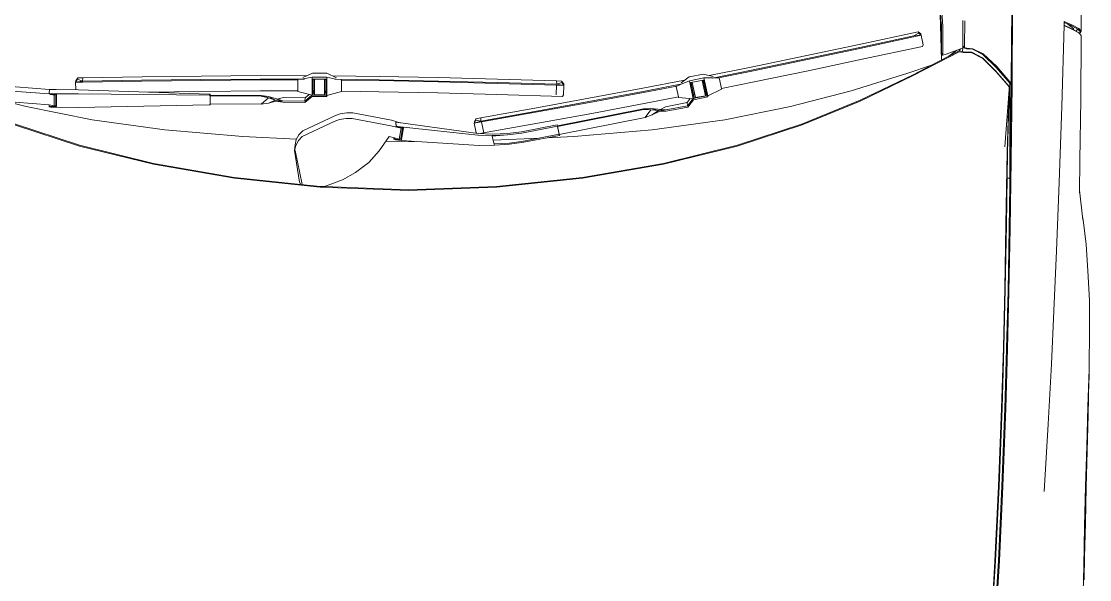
# Model space of a CAD drawing. Header units: millimetres. Extents: x -5354 to 175654, y 1543 to 8261111.
# Drawn here: x 17742 to 19200, y 9871 to 10633 of the extents above; entities that cross this region are included whole.
import ezdxf

# ---------------------------------------------------------------- set-up
doc = ezdxf.new("R2010")
doc.units = ezdxf.units.MM
doc.layers.add('Moveis', color=250, linetype='Continuous', lineweight=13)

msp = doc.modelspace()

# ---------------------------------------------------------------- linework, layer by layer
at = {"layer": 'Moveis', "extrusion": (2.24964e-32, 1.22465e-16, -1)}
for p, q in [((19188.6, 10622.6), (19189.3, 10964.1)), ((18999.9, 10625.9), (18996.7, 10671.1)), ((18997.7, 10580), (18995.6, 10658.1)), ((18995.6, 10658.1), (18997.6, 10629.6)), ((19094.2, 10545.9), (19095, 10656.1)), ((19094, 10651.1), (19093, 10552)), ((18997.7, 10629.6), (18997.6, 10629.6)), ((18997.7, 10593.3), (18997.7, 10629.6)), ((19027.2, 10633.9), (19027.2, 10599.6)), ((19029.5, 10599.2), (19029.6, 10633.6)), ((19162, 10516.9), (19165.3, 10627.7)), ((19165.3, 10627.7), (19165.4, 10631.4)), ((19165.3, 10627.7), (19175.8, 10622.7)), ((19165.3, 10627.2), (19176.8, 10621.7)), ((19165.4, 10631.4), (19165.5, 10632.9)), ((19165.4, 10631.4), (19175.8, 10626.8)), ((19165.5, 10632.8), (19176.7, 10627.8)), ((19170.4, 10629.2), (19178.7, 10622.6)), ((19175.8, 10626.8), (19184.1, 10622.1)), ((19176.7, 10627.8), (19185.1, 10623.1)), ((18885.4, 10601.5), (18965.9, 10618.7)), ((18960.2, 10613.1), (18886.5, 10597.3)), ((18970.1, 10613.9), (18886.7, 10596)), ((18966.4, 10617), (18960.2, 10613.1)), ((18970.1, 10613.9), (18960.2, 10613.1)), ((18965.9, 10618.7), (18969.6, 10615.7)), ((18966.4, 10617), (18965.9, 10618.7)), ((18970.1, 10613.9), (18966.4, 10617)), ((18969.6, 10615.7), (18970.1, 10613.9)), ((18972.8, 10600.9), (18970.1, 10613.9)), ((18999.9, 10589.8), (18999.9, 10625.9)), ((19175.8, 10622.7), (19184.1, 10618.1)), ((19176.8, 10621.7), (19185.1, 10617.1)), ((19178.7, 10622.6), (19177.6, 10621.7)), ((19180.7, 10620), (19182.3, 10620.3)), ((19182.3, 10620.3), (19183.5, 10622.4)), ((19184.1, 10622.1), (19187.6, 10618.5)), ((19185.1, 10617.1), (19184.1, 10618.1)), ((19185.1, 10623.1), (19188.6, 10619.6)), ((19185.1, 10617.1), (19188.7, 10613.5)), ((19186.9, 10617.2), (19185.3, 10616.9)), ((19186.3, 10616.3), (19185.9, 10616.2)), ((19187.6, 10618.5), (19186.3, 10616.3)), ((19186.3, 10616.3), (19187.3, 10617.3)), ((19188.6, 10619.6), (19187.3, 10617.3)), ((19188.6, 10619.6), (19188.6, 10622.6)), ((19188.7, 10613.5), (19188.7, 10610.5)), ((18885.4, 10601.5), (18811.7, 10585.9)), ((18886.5, 10597.3), (18812.7, 10581.7)), ((18972.2, 10598.8), (18889.7, 10581.2)), ((18972.2, 10598.8), (18972.8, 10600.9)), ((19029.6, 10596.4), (19027.2, 10599.7)), ((19027.2, 10599.6), (19027.2, 10596.7)), ((19029.6, 10596.4), (19029.5, 10599.2)), ((19188.7, 10610.5), (19188.1, 10526.4)), ((18811.7, 10585.9), (18738, 10570.6)), ((18886.7, 10596), (18812.9, 10580.4)), ((18959.2, 10558.8), (19021.9, 10591.4)), ((19007.8, 10585.2), (18984.4, 10573.1)), ((18997.8, 10589.4), (18997.7, 10593.3)), ((18997.8, 10589.4), (18997.8, 10580)), ((18999.9, 10586.9), (18997.8, 10589.4)), ((18999.9, 10586.9), (18999.9, 10589.8)), ((19002.8, 10587.9), (18999.9, 10586.9)), ((19024.3, 10595.6), (19002.8, 10587.9)), ((19019, 10593.7), (19007.8, 10585.2)), ((19021.9, 10592.6), (19007.8, 10585.2)), ((19024, 10595.5), (19021.9, 10592.6)), ((19021.9, 10592.6), (19026.6, 10591.7)), ((19021.9, 10591.4), (19027.9, 10590.4)), ((19027.2, 10596.7), (19024.3, 10595.6)), ((19026.6, 10591.7), (19026.9, 10596.6)), ((19026.6, 10591.7), (19027.8, 10591.5)), ((19027.8, 10591.5), (19039.3, 10591)), ((19027.9, 10590.4), (19039.4, 10589.8)), ((19032.5, 10596.1), (19029.6, 10596.4)), ((19029.6, 10596.4), (19032.2, 10595.6)), ((19040.2, 10594.9), (19032.2, 10595.6)), ((19040.6, 10595.6), (19032.5, 10596.1)), ((19039.3, 10591), (19053.8, 10583.3)), ((19039.4, 10589.8), (19054.3, 10582.1)), ((19054.4, 10587.7), (19040.2, 10594.9)), ((19055, 10588.7), (19040.6, 10595.6)), ((19053.8, 10583.3), (19071.8, 10565.4)), ((19072.5, 10570.1), (19054.4, 10587.7)), ((19073.2, 10571.3), (19055, 10588.7)), ((18738, 10570.6), (18680.7, 10559.1)), ((18812.7, 10581.7), (18738.8, 10566.4)), ((18812.9, 10580.4), (18739.1, 10565.1)), ((18889.7, 10581.2), (18816, 10565.5)), ((18952.2, 10562.3), (18984.4, 10573.1)), ((18984.4, 10573.1), (18959.3, 10560.1)), ((19054.3, 10582.1), (19072.4, 10564.1)), ((19072.5, 10570.1), (19091, 10548.4)), ((19091.1, 10550.4), (19073.2, 10571.3)), ((17819.2, 10553.8), (17816.3, 10550)), ((17816.8, 10551.9), (17819.6, 10555.8)), ((17819.6, 10555.8), (17819.2, 10553.8)), ((17825.6, 10551.3), (17819.2, 10553.8)), ((17819.6, 10555.8), (17826.5, 10555.9)), ((17826.5, 10555.9), (17825.6, 10551.3)), ((17826.5, 10555.9), (17825.6, 10551.3)), ((17907.2, 10557.1), (17826.5, 10555.9)), ((17987.1, 10553.6), (17906.3, 10552.6)), ((17987.9, 10558.2), (17907.2, 10557.1)), ((18068.2, 10554.2), (17987.1, 10553.6)), ((18068.7, 10558.8), (17987.9, 10558.2)), ((18128.7, 10554.1), (18068.2, 10554.2)), ((18131.8, 10558.7), (18068.7, 10558.8)), ((18126.4, 10556.2), (18139.5, 10562.2)), ((18139.2, 10556.9), (18126.9, 10554.5)), ((18159.1, 10556.8), (18139.2, 10556.9)), ((18139.2, 10556.9), (18139.2, 10532)), ((18139.5, 10562.2), (18159.4, 10562.1)), ((18158.1, 10554), (18140.2, 10554.1)), ((18140.2, 10532), (18140.2, 10554.1)), ((18142.2, 10532.7), (18142.2, 10554.1)), ((18156.2, 10554), (18156.2, 10532.6)), ((18158.2, 10531.9), (18158.1, 10554)), ((18159.2, 10531.9), (18159.1, 10556.8)), ((18171.7, 10554.2), (18159.1, 10556.8)), ((18159.4, 10562.1), (18172.4, 10555.9)), ((18230.4, 10557.7), (18167.1, 10558.5)), ((18230.5, 10553.2), (18169.9, 10553.9)), ((18311.3, 10556.1), (18230.4, 10557.7)), ((18392, 10554), (18311.3, 10556.1)), ((18472.6, 10551.7), (18392, 10554)), ((18642.8, 10549.2), (18653.6, 10557.1)), ((18653.6, 10557.1), (18673.1, 10560.9)), ((18673.8, 10555.7), (18654.2, 10551.8)), ((18673.1, 10560.9), (18686.2, 10557.8)), ((18678.9, 10531.3), (18673.8, 10555.7)), ((18685.5, 10555.7), (18673.8, 10555.7)), ((18738.8, 10566.4), (18685.3, 10555.6)), ((18694.6, 10555.8), (18686.6, 10555.7)), ((18693.2, 10556.1), (18694.6, 10555.8)), ((18739.1, 10565.1), (18693.8, 10556)), ((18694.6, 10555.8), (18697.6, 10541.3)), ((18816, 10565.5), (18742.2, 10550.2)), ((18874.5, 10538.2), (18952, 10562.2)), ((18886.8, 10524.2), (18959.2, 10558.8)), ((18959.3, 10560.1), (18887, 10525.5)), ((18952, 10562.2), (18952.2, 10562.3)), ((19071.8, 10565.4), (19090.2, 10544.2)), ((19072.4, 10564.1), (19088.4, 10545.7)), ((17683, 10541), (17780.4, 10533.9)), ((17686.1, 10547), (17780.7, 10539.9)), ((17780.4, 10535), (17780.6, 10539.9)), ((17780.6, 10539.9), (17820.5, 10539.6)), ((17780.7, 10539.9), (17789.7, 10539.9)), ((17789.7, 10539.9), (17789.7, 10539.8)), ((17816.3, 10550), (17816.8, 10551.9)), ((17825.6, 10551.3), (17816.3, 10550)), ((17816.3, 10550), (17826.3, 10550.1)), ((17816.3, 10550), (17816.8, 10539.6)), ((17820.5, 10539.6), (17998.8, 10533.5)), ((17906.3, 10552.6), (17825.6, 10551.3)), ((17825.6, 10551.3), (17826.3, 10550.1)), ((17825.6, 10551.3), (17825.6, 10551.3)), ((17907, 10551.4), (17826.3, 10550.1)), ((17987.7, 10552.4), (17907, 10551.4)), ((18068.5, 10553), (17987.7, 10552.4)), ((18119.5, 10553), (18068.5, 10553)), ((18120.3, 10553.3), (18119.5, 10553.1)), ((18119.5, 10553.1), (18119.7, 10553.2)), ((18119.5, 10553), (18119.5, 10553.1)), ((18119.6, 10537.9), (18119.5, 10553)), ((18142.2, 10552.9), (18140.2, 10552.9)), ((18140.5, 10553.1), (18140.5, 10537.3)), ((18158.1, 10552.8), (18156.2, 10552.9)), ((18156.4, 10536.4), (18156.4, 10553.3)), ((18179.3, 10552.7), (18178.5, 10552.9)), ((18179.2, 10552.8), (18179.3, 10552.7)), ((18179.3, 10552.6), (18179.3, 10552.7)), ((18230.4, 10552), (18179.3, 10552.6)), ((18179.4, 10537.5), (18179.3, 10552.6)), ((18311.2, 10550.4), (18230.4, 10552)), ((18311.5, 10551.5), (18230.5, 10553.2)), ((18392, 10548.3), (18311.2, 10550.4)), ((18392.3, 10549.4), (18311.5, 10551.5)), ((18472.6, 10545.9), (18392, 10548.3)), ((18473, 10547.1), (18392.3, 10549.4)), ((18472.1, 10532.8), (18472.6, 10545.9)), ((18472.6, 10551.7), (18479.6, 10551.5)), ((18473, 10547.1), (18472.6, 10551.7)), ((18472.6, 10545.9), (18473, 10547.1)), ((18472.6, 10545.9), (18473, 10547.1)), ((18472.6, 10545.9), (18482.6, 10545.6)), ((18479.8, 10549.5), (18473, 10547.1)), ((18482.6, 10545.6), (18473, 10547.1)), ((18473, 10547.1), (18473, 10547.1)), ((18479.6, 10551.5), (18482.4, 10547.6)), ((18479.8, 10549.5), (18479.6, 10551.5)), ((18482.6, 10545.6), (18479.8, 10549.5)), ((18482, 10532.5), (18482.6, 10545.6)), ((18482.4, 10547.6), (18482.6, 10545.6)), ((18590.6, 10541.6), (18516.9, 10527.9)), ((18647.3, 10552.5), (18590.6, 10541.6)), ((18644.1, 10547.5), (18590.7, 10537.2)), ((18636.6, 10544.7), (18591.4, 10536)), ((18642.9, 10547.1), (18635.9, 10544.2)), ((18635.9, 10544.2), (18637.1, 10545.1)), ((18635.9, 10544.2), (18639, 10529.7)), ((18654.2, 10551.8), (18643.9, 10547.5)), ((18654.2, 10551.8), (18659.3, 10527.4)), ((18673.4, 10552.8), (18655.8, 10549.3)), ((18655.8, 10549.3), (18660.3, 10527.6)), ((18658, 10548.8), (18656.4, 10548.5)), ((18656.4, 10548.8), (18659.7, 10532.9)), ((18662.2, 10528.8), (18657.8, 10549.7)), ((18671.5, 10552.4), (18675.9, 10531.5)), ((18675.4, 10535.2), (18671.9, 10552.1)), ((18673.5, 10551.9), (18672, 10551.6)), ((18677.9, 10531.1), (18673.4, 10552.8)), ((18697.8, 10540.4), (18678.9, 10531.3)), ((18742.2, 10550.2), (18697.6, 10541.3)), ((18697.6, 10541.3), (18697.8, 10540.4)), ((19084.5, 10461.5), (19090.1, 10540)), ((19090.1, 10540), (19087.4, 10454.9)), ((19090.1, 10539.3), (19088, 10452.9)), ((19088.4, 10545.7), (19090.3, 10543.6)), ((19090.3, 10543.6), (19090.1, 10540)), ((19090.1, 10540), (19090.1, 10539.3)), ((19090.3, 10543.6), (19090.2, 10544.2)), ((19091, 10419), (19091, 10548.4)), ((19092.8, 10546.3), (19091, 10548.4)), ((19093, 10548.2), (19091.1, 10550.4)), ((19091.7, 10444.3), (19092.8, 10546.3)), ((19093, 10548.2), (19092.8, 10546.3)), ((19093, 10552), (19093, 10548.2)), ((19093.1, 10443.8), (19094.2, 10545.9)), ((17780.4, 10519.1), (17686, 10526.1)), ((17782.3, 10534.2), (17780.4, 10535)), ((17780.4, 10535), (17780.4, 10534)), ((17782.3, 10533.3), (17780.4, 10534)), ((17780.4, 10533.9), (17781.3, 10533.7)), ((17820.2, 10533.9), (17782.3, 10534.2)), ((17782.3, 10533.3), (17782.3, 10534.2)), ((17790.3, 10533.2), (17782.3, 10533.3)), ((17783.1, 10533.3), (17787.3, 10532.3)), ((17787.3, 10532.3), (17789.4, 10533.1)), ((17787.3, 10517.6), (17787.3, 10532.3)), ((17789.4, 10533.1), (17789.4, 10533.2)), ((17789.4, 10533.1), (17789.4, 10518.3)), ((17789.4, 10518.3), (17789.7, 10525.1)), ((17789.7, 10533.2), (17789.7, 10525.1)), ((17790.3, 10516.6), (17790.3, 10533.2)), ((17998.8, 10532), (17820.2, 10533.9)), ((17988.2, 10537.4), (17914.4, 10536.4)), ((18068.8, 10538), (17988.2, 10537.4)), ((17998.8, 10533.5), (17999.8, 10533.5)), ((17999.8, 10532), (17998.8, 10532)), ((17999.8, 10533.5), (17999.8, 10532.2)), ((17999.8, 10532), (17999.8, 10533.5)), ((18069.6, 10531.8), (17999.8, 10532.2)), ((17999.8, 10531.5), (17999.8, 10532.2)), ((17999.8, 10531.5), (17999.8, 10532)), ((17999.8, 10531.5), (18069.6, 10531)), ((17999.8, 10520.4), (17999.8, 10531.5)), ((18119.6, 10537.9), (18068.8, 10538)), ((18079.5, 10530.3), (18069.6, 10531.8)), ((18079.5, 10528.7), (18069.6, 10531.8)), ((18079.5, 10528.7), (18069.6, 10531)), ((18079.5, 10528.7), (18069.6, 10520)), ((18089.4, 10527.5), (18079.5, 10530.3)), ((18089.4, 10525.6), (18079.5, 10530.3)), ((18089.4, 10525.6), (18079.5, 10528.7)), ((18089.4, 10525.6), (18079.6, 10521.4)), ((18099.4, 10522.5), (18089.4, 10527.5)), ((18099.4, 10524.3), (18089.4, 10527.5)), ((18099.4, 10522.5), (18089.4, 10525.6)), ((18092.1, 10526.7), (18099.6, 10528.9)), ((18129.3, 10524.1), (18099.4, 10524.3)), ((18099.6, 10528.9), (18129.5, 10528.7)), ((18119.6, 10537.4), (18119.6, 10537.9)), ((18139.2, 10532), (18119.6, 10537.4)), ((18138.9, 10532.1), (18129.3, 10524.1)), ((18129.3, 10522.3), (18139.2, 10530.5)), ((18129.3, 10524.1), (18129.5, 10528.7)), ((18129.5, 10528.7), (18134.9, 10533.2)), ((18140.2, 10532), (18139.2, 10532)), ((18139.2, 10530.5), (18159.2, 10530.4)), ((18142.2, 10537.9), (18140.2, 10537.9)), ((18140.5, 10537.3), (18140.2, 10537.3)), ((18142.2, 10536.9), (18140.2, 10536.9)), ((18142.2, 10535), (18140.2, 10535.1)), ((18140.2, 10532.4), (18140.4, 10535.1)), ((18140.2, 10532.4), (18158.2, 10532.3)), ((18140.4, 10535.1), (18140.5, 10537.3)), ((18156.2, 10532.6), (18142.2, 10532.7)), ((18158.1, 10537.8), (18156.2, 10537.8)), ((18158.1, 10536.8), (18156.2, 10536.8)), ((18156.2, 10536.4), (18156.4, 10536.4)), ((18156.4, 10536.4), (18156.2, 10532.6)), ((18158.2, 10534.9), (18156.2, 10535)), ((18159.2, 10531.9), (18158.2, 10531.9)), ((18179.4, 10537), (18159.2, 10531.9)), ((18159.2, 10530.4), (18159.3, 10531.9)), ((18159.2, 10530.4), (18159.2, 10531.9)), ((18230.1, 10536.9), (18179.4, 10537.5)), ((18179.4, 10537.5), (18179.4, 10537)), ((18310.8, 10535.3), (18230.1, 10536.9)), ((18391.4, 10533.2), (18310.8, 10535.3)), ((18391.4, 10533.2), (18480.9, 10530.6)), ((18516.9, 10527.9), (18443.2, 10514.5)), ((18480.9, 10530.6), (18482, 10532.5)), ((18590.7, 10537.2), (18516.7, 10523.5)), ((18591.4, 10536), (18517.6, 10522.3)), ((18639, 10529.7), (18594.5, 10521.2)), ((18639.2, 10528.9), (18639, 10529.7)), ((18659.3, 10527.4), (18639.2, 10528.9)), ((18650.7, 10522.3), (18655.1, 10527.7)), ((18659, 10527.5), (18651.2, 10517.8)), ((18651.6, 10516), (18659.7, 10526)), ((18660.3, 10527.6), (18659.3, 10527.4)), ((18661.1, 10534), (18659.5, 10533.7)), ((18661.3, 10532.9), (18659.7, 10532.5)), ((18659.7, 10532.5), (18659.7, 10532.9)), ((18660, 10530.7), (18659.7, 10532.5)), ((18659.7, 10526), (18679.2, 10529.9)), ((18661.7, 10531), (18660, 10530.7)), ((18660.3, 10528), (18660, 10530.7)), ((18660.3, 10528), (18677.8, 10531.5)), ((18660.3, 10527.6), (18660.3, 10528)), ((18675.9, 10531.5), (18662.2, 10528.8)), ((18676.7, 10537.1), (18675.1, 10536.8)), ((18676.9, 10535.9), (18675.3, 10535.6)), ((18675.4, 10535.2), (18675.9, 10531.5)), ((18677.3, 10534.1), (18675.6, 10533.8)), ((18678.9, 10531.3), (18677.9, 10531.1)), ((18679.2, 10529.9), (18678.9, 10531.3)), ((18679.2, 10529.9), (18679.1, 10531.4)), ((18792.1, 10516.6), (18874.5, 10538.2)), ((18807.9, 10491.8), (18886.8, 10524.2)), ((18887, 10525.5), (18808.1, 10493.1)), ((19188.1, 10526.4), (19186.5, 10443.6)), ((17723.4, 10523.3), (17749, 10516.6)), ((17749, 10516.6), (17838.9, 10498.6)), ((17780.5, 10519.1), (17780.4, 10517.4)), ((17787.3, 10517.6), (17780.4, 10519.1)), ((17780.4, 10517.4), (17780.4, 10516.5)), ((17780.4, 10517.4), (17782.4, 10516.7)), ((17780.4, 10516.5), (17782.4, 10515.7)), ((17780.5, 10519.1), (17780.5, 10517.4)), ((17782.4, 10516.7), (17790.3, 10516.6)), ((17782.4, 10515.7), (17782.4, 10516.7)), ((17820.2, 10515.5), (17782.4, 10515.7)), ((17789.4, 10518.3), (17787.3, 10517.6)), ((17790.3, 10521.4), (17789.5, 10521.4)), ((17998.8, 10519.1), (17820.2, 10515.5)), ((17999.8, 10519.1), (17998.8, 10519.1)), ((17999.8, 10520.4), (17999.8, 10519.1)), ((17999.8, 10520.4), (18069.6, 10520)), ((17999.8, 10519.1), (17999.8, 10520.4)), ((18069.6, 10520), (18079.6, 10521.4)), ((18079.6, 10521.4), (18089.6, 10524)), ((18099.4, 10522.5), (18089.6, 10524)), ((18099.4, 10522.5), (18129.3, 10522.3)), ((18442.9, 10510.1), (18369.2, 10496.9)), ((18443.2, 10514.5), (18369.5, 10501.3)), ((18516.7, 10523.5), (18442.9, 10510.1)), ((18517.6, 10522.3), (18443.8, 10508.9)), ((18591.3, 10513.4), (18474, 10490.3)), ((18474, 10489.6), (18591.4, 10512.6)), ((18594.5, 10521.2), (18520.7, 10507.4)), ((18601.3, 10513.9), (18591.3, 10513.4)), ((18601.5, 10512.3), (18591.3, 10513.4)), ((18601.5, 10512.3), (18591.4, 10512.6)), ((18601.5, 10512.3), (18593.7, 10501.8)), ((18611.5, 10513.2), (18601.3, 10513.9)), ((18611.9, 10511.2), (18601.3, 10513.9)), ((18611.9, 10511.2), (18601.5, 10512.3)), ((18611.9, 10511.2), (18603.2, 10505.2)), ((18603.2, 10505.2), (18612.6, 10509.7)), ((18622.3, 10510.2), (18611.5, 10513.2)), ((18621.9, 10512), (18611.5, 10513.2)), ((18622.3, 10510.2), (18611.9, 10511.2)), ((18622.3, 10510.2), (18612.6, 10509.7)), ((18614.4, 10512.8), (18621.4, 10516.5)), ((18621.4, 10516.5), (18650.7, 10522.3)), ((18651.2, 10517.8), (18621.9, 10512)), ((18622.3, 10510.2), (18651.6, 10516)), ((18651.2, 10517.8), (18650.7, 10522.3)), ((18702.2, 10498.6), (18792.1, 10516.6)), ((19158.4, 10413), (19162, 10516.9)), ((17838.9, 10498.6), (17938, 10485)), ((18169.2, 10496.1), (18125.6, 10475.8)), ((18126.3, 10483.6), (18170, 10504)), ((18176.6, 10498.9), (18169.2, 10496.1)), ((18170, 10504), (18177.4, 10506.7)), ((18185.8, 10500.5), (18176.6, 10498.9)), ((18177.4, 10506.7), (18186.5, 10508.3)), ((18193.8, 10500.4), (18185.8, 10500.5)), ((18186.5, 10508.3), (18194.5, 10508.2)), ((18246.6, 10490.4), (18193.8, 10500.4)), ((18194.5, 10508.2), (18247.3, 10498.2)), ((18247.3, 10498.2), (18259.5, 10494.6)), ((18253.2, 10494.5), (18253.4, 10495.4)), ((18253.9, 10490.5), (18253.4, 10495.4)), ((18253.4, 10495.4), (18263.2, 10494.2)), ((18362.6, 10498.2), (18360.4, 10494)), ((18369.2, 10496.9), (18360.4, 10494)), ((18360.4, 10494), (18360.5, 10495.9)), ((18360.4, 10494), (18370.2, 10495.7)), ((18360.5, 10495.9), (18362.7, 10500.1)), ((18362.7, 10500.1), (18362.6, 10498.2)), ((18369.2, 10496.9), (18362.6, 10498.2)), ((18362.7, 10500.1), (18369.5, 10501.3)), ((18369.5, 10501.3), (18369.2, 10496.9)), ((18369.5, 10501.3), (18369.2, 10496.9)), ((18369.2, 10496.9), (18370.2, 10495.7)), ((18369.2, 10496.9), (18369.2, 10496.9)), ((18443.8, 10508.9), (18370.2, 10495.7)), ((18370.2, 10495.7), (18373.3, 10480.9)), ((18520.7, 10507.4), (18446.9, 10494.1)), ((18476.4, 10478.7), (18593.7, 10501.8)), ((18593.7, 10501.8), (18603.2, 10505.2)), ((18603.1, 10485), (18702.2, 10498.6)), ((17821.7, 10463.9), (17733, 10493.1)), ((17733.1, 10491.8), (17821.9, 10462.7)), ((17938, 10485), (18044.6, 10475.9)), ((18121.1, 10478.2), (18126.3, 10483.6)), ((18246.6, 10490.4), (18260.6, 10487)), ((18253.8, 10489.6), (18253.2, 10494.5)), ((18253.9, 10490.5), (18253.8, 10489.6)), ((18255.8, 10488.6), (18253.8, 10489.6)), ((18256, 10489.5), (18253.9, 10490.5)), ((18255.8, 10488.6), (18256, 10489.5)), ((18263.7, 10487.6), (18255.8, 10488.6)), ((18263.9, 10488.5), (18256, 10489.5)), ((18258.1, 10472.4), (18260.6, 10487)), ((18260, 10472.9), (18262.5, 10487.5)), ((18260.6, 10487), (18262.5, 10487.5)), ((18260.9, 10471.1), (18263.7, 10487.6)), ((18262.5, 10487.5), (18262.5, 10487.7)), ((18263.2, 10494.2), (18365.6, 10479.7)), ((18365.2, 10477.7), (18263.9, 10488.5)), ((18360.4, 10494), (18363.1, 10481)), ((18363.1, 10481), (18364, 10479.9)), ((18366.4, 10479.6), (18373.2, 10480.9)), ((18446.9, 10494.1), (18373.2, 10480.9)), ((18373.2, 10480.9), (18373.3, 10480.9)), ((18405.7, 10479.8), (18425, 10482)), ((18425.2, 10480.5), (18405.8, 10478.2)), ((18425, 10482), (18473.7, 10491.6)), ((18473.9, 10490.1), (18425.2, 10480.5)), ((18473.7, 10491.6), (18474, 10490.3)), ((18473.9, 10490.1), (18473.7, 10491.6)), ((18476.6, 10477.4), (18473.9, 10490.1)), ((18474, 10489.6), (18474, 10490.3)), ((18474, 10490.3), (18474, 10490.3)), ((18476.3, 10478.7), (18474, 10489.6)), ((18496.4, 10475.9), (18603.1, 10485)), ((18719.2, 10462.7), (18807.9, 10491.8)), ((18808.1, 10493.1), (18719.4, 10463.9)), ((18044.6, 10475.9), (18118, 10472.4)), ((18115.9, 10464.4), (18117.4, 10471.5)), ((18120.4, 10470.4), (18116.7, 10463.7)), ((18117.4, 10471.5), (18121.1, 10478.2)), ((18125.6, 10475.8), (18120.4, 10470.4)), ((18230.8, 10456.1), (18244.1, 10475.9)), ((18239.7, 10469.4), (18270.5, 10469)), ((18258.1, 10472.4), (18244.1, 10475.9)), ((18250.6, 10474.3), (18250.8, 10472.3)), ((18251, 10473.2), (18250.8, 10472.3)), ((18250.8, 10472.3), (18252.9, 10471.2)), ((18250.9, 10474.3), (18251, 10473.2)), ((18251, 10473.2), (18253, 10472.2)), ((18252.9, 10471.2), (18253, 10472.2)), ((18260.8, 10470.2), (18252.9, 10471.2)), ((18253, 10472.2), (18260.9, 10471.1)), ((18260, 10472.9), (18258.1, 10472.4)), ((18261.7, 10475.7), (18260.5, 10475.8)), ((18366.9, 10463.7), (18260.8, 10470.2)), ((18270.5, 10469), (18278.8, 10469.1)), ((18385.2, 10477.3), (18365.2, 10477.7)), ((18365.6, 10479.7), (18385.1, 10479)), ((18384.9, 10476.4), (18405.8, 10478.2)), ((18387.5, 10464.9), (18384.9, 10476.4)), ((18385.1, 10479), (18405.7, 10479.8)), ((18405.8, 10478.2), (18385.2, 10477.3)), ((18386.2, 10470.7), (18449.5, 10473.7)), ((18408.3, 10466.9), (18387.6, 10465.7)), ((18427.7, 10469.4), (18408.3, 10466.9)), ((18427.9, 10467.9), (18408.5, 10465.3)), ((18476.2, 10478.9), (18427.7, 10469.4)), ((18476.6, 10477.4), (18427.9, 10467.9)), ((18459.8, 10474.2), (18496.4, 10475.9)), ((18476.3, 10478.7), (18476.4, 10478.7)), ((18476.4, 10478.7), (18476.6, 10477.4)), ((17922.5, 10439.2), (17821.7, 10463.9)), ((17821.9, 10462.7), (17922.6, 10438)), ((18115.9, 10464.4), (18115.2, 10456.6)), ((18116.7, 10463.7), (18115.2, 10456.6)), ((18115.2, 10456.6), (18122, 10413.3)), ((18125.5, 10410.2), (18116.2, 10456.5)), ((18216.5, 10440.4), (18230.8, 10456.1)), ((18388, 10464), (18366.9, 10463.7)), ((18387.6, 10465.7), (18387.3, 10465.7)), ((18388, 10464), (18387.5, 10464.9)), ((18408.5, 10465.3), (18388, 10464)), ((18618.5, 10438), (18719.2, 10462.7)), ((18719.4, 10463.9), (18618.6, 10439.2)), ((19087.4, 10454.9), (19085.9, 10356)), ((19088, 10452.9), (19086.6, 10355.1)), ((18033, 10420), (17922.5, 10439.2)), ((17922.6, 10438), (18033.1, 10418.9)), ((18198.2, 10426.5), (18216.5, 10440.4)), ((18508, 10418.9), (18618.5, 10438)), ((18618.6, 10439.2), (18508.1, 10420)), ((19090.3, 10350.8), (19091.6, 10437.2)), ((19091, 10442.8), (19091.6, 10437.2)), ((19091.6, 10437.2), (19091.7, 10444.3)), ((19091.6, 10437.2), (19091.6, 10437.2)), ((19091.7, 10350.2), (19093.1, 10443.8)), ((19186.5, 10443.6), (19186, 10399.1)), ((18180.6, 10416.5), (18198.2, 10426.5)), ((18123.6, 10410.4), (18033, 10420)), ((18033.1, 10418.9), (18150.2, 10406.5)), ((18122, 10413.3), (18123.6, 10410.4)), ((18150.1, 10407.6), (18123.6, 10410.4)), ((18156, 10407.4), (18150.1, 10407.6)), ((18156, 10407.4), (18180.6, 10416.5)), ((18390.9, 10407.6), (18270.5, 10403.2)), ((18508.1, 10420), (18390.9, 10407.6)), ((18390.9, 10406.5), (18508, 10418.9)), ((19091, 10419), (19087.5, 10419)), ((19091.3, 10418.9), (19091, 10419)), ((19154.7, 10319.7), (19158.4, 10413)), ((18150.2, 10406.5), (18270.5, 10402.1)), ((18270.5, 10403.2), (18156, 10407.4)), ((18390.9, 10406.5), (18270.5, 10402.1)), ((19186.1, 10402.4), (19190.7, 10362.2)), ((19191.7, 10358.5), (19190.1, 10367)), ((19085.9, 10356), (19084.3, 10268.4)), ((19086.6, 10355.1), (19084.9, 10267.8)), ((19088.7, 10265.1), (19090.3, 10350.8)), ((19090, 10264.5), (19091.7, 10350.2)), ((19195.2, 10328.3), (19191.7, 10358.5)), ((19197.8, 10292.6), (19195.2, 10328.3)), ((19151.2, 10237.9), (19154.7, 10319.7)), ((19199.9, 10251.9), (19197.8, 10292.6)), ((19084.3, 10268.4), (19082.3, 10187.9)), ((19084.9, 10267.8), (19083, 10187.7)), ((19086.8, 10186.5), (19088.7, 10265.1)), ((19088.1, 10186), (19090, 10264.5)), ((19200, 10207), (19199.9, 10251.9)), ((19147.8, 10165.2), (19151.2, 10237.9)), ((19199.4, 10165.2), (19200, 10207)), ((19082.3, 10187.9), (19079.8, 10105)), ((19083, 10187.7), (19080.5, 10105.1)), ((19084.4, 10104.9), (19086.8, 10186.5)), ((19085.7, 10104.6), (19088.1, 10186)), ((19143.4, 10083.2), (19147.8, 10165.2)), ((19199.2, 10158.4), (19199.4, 10165.2)), ((19199.2, 10144.4), (19199.4, 10165.2)), ((19197.8, 10107), (19199.2, 10158.4)), ((19199.2, 10156.5), (19199.2, 10158.4)), ((19199.1, 10143), (19198.1, 10095.5)), ((19199.2, 10144.4), (19199.1, 10143)), ((19079.8, 10105), (19075.8, 9998.7)), ((19080.5, 10105.1), (19076.6, 9998.9)), ((19080.4, 9998.9), (19084.4, 10104.9)), ((19081.8, 9998.6), (19085.7, 10104.6)), ((19196.2, 10053.6), (19197.8, 10107)), ((19198.1, 10095.5), (19195.4, 9997.6)), ((19138.2, 9991.7), (19143.4, 10083.2)), ((19194.5, 9998.9), (19196.2, 10053.6)), ((19075.8, 9998.7), (19070.9, 9896.5)), ((19076.6, 9998.9), (19071.6, 9896.8)), ((19075.6, 9897), (19080.4, 9998.9)), ((19076.9, 9897), (19081.8, 9998.6)), ((19193.2, 9943.7), (19194.5, 9998.9)), ((19195.4, 9997.6), (19194.3, 9949)), ((19192.1, 9889.5), (19193.2, 9943.7)), ((19194.3, 9949), (19193.2, 9901.8)), ((19193.2, 9901.8), (19192.5, 9873.2)), ((19070.9, 9896.5), (19064, 9783.6)), ((19071.6, 9896.8), (19064.8, 9783.7)), ((19068.7, 9783.5), (19075.6, 9897)), ((19070, 9784), (19076.9, 9897)), ((19192.1, 9889.5), (19191.3, 9854.7)), ((19192.5, 9873.2), (19192.4, 9871.4)), ((19192.4, 9871.4), (19192.4, 9871.2))]:
    msp.add_line(p, q, dxfattribs=at)

doc.saveas('drawing.dxf')
